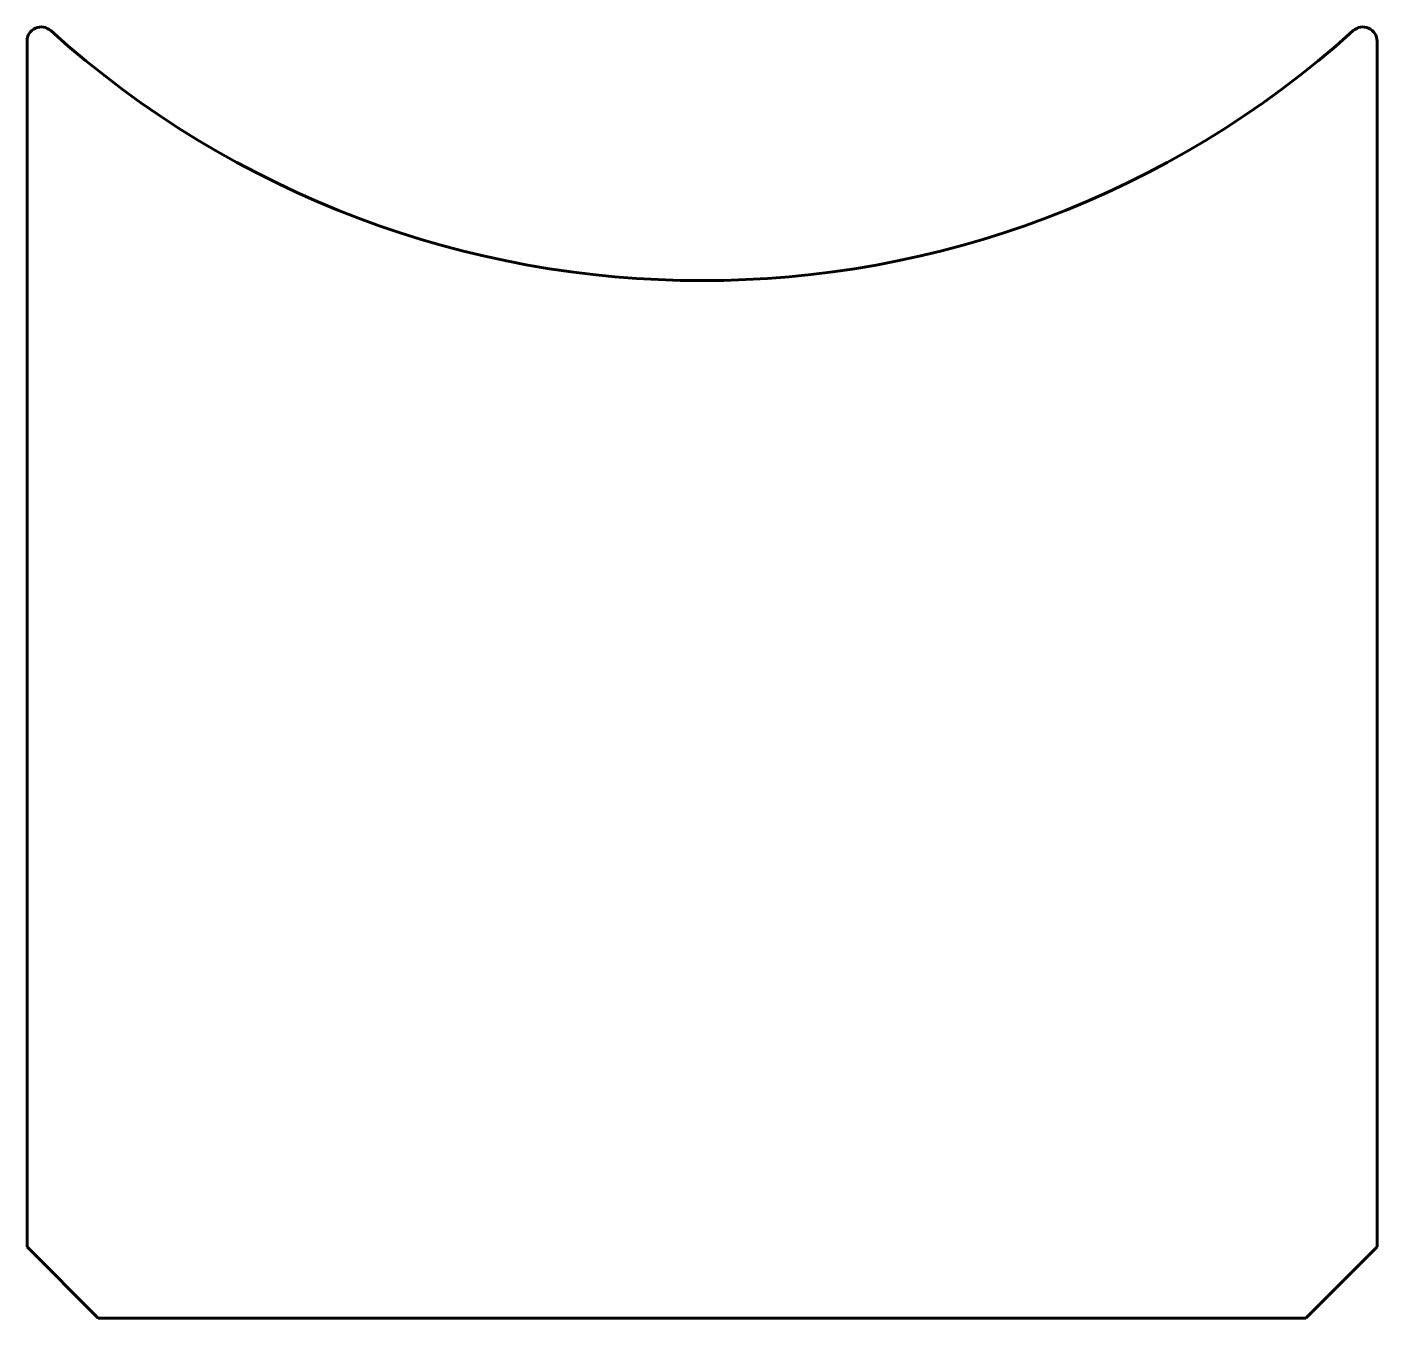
# Model space of a CAD drawing. Header units: millimetres. Extents: x -255 to -65, y -4 to 178.
import ezdxf

# ---------------------------------------------------------------- set-up
doc = ezdxf.new("R2010")
doc.units = ezdxf.units.MM
doc.linetypes.add('K5LT_BASIC', pattern=[0])

msp = doc.modelspace()

# ---------------------------------------------------------------- linework, layer by layer
at = {"color": 150, "linetype": 'K5LT_BASIC', "lineweight": 60}
for p, q in [((-255.35, 175.73), (-255.35, 6.03)), ((-65.35, 6.03), (-65.35, 175.73)), ((-245.35, -3.97), (-255.35, 6.03)), ((-75.35, -3.97), (-65.35, 6.03)), ((-245.35, -3.97), (-75.35, -3.97))]:
    msp.add_line(p, q, dxfattribs=at)
for centre, radius, start, end in [((-253.35, 175.73), 2, 48.0051, 180), ((-160.35, 279.03), 137, 228.0051, 311.9949), ((-67.35, 175.73), 2, 0, 131.9949)]:
    msp.add_arc(centre, radius, start, end, dxfattribs=at)

doc.saveas('drawing.dxf')
